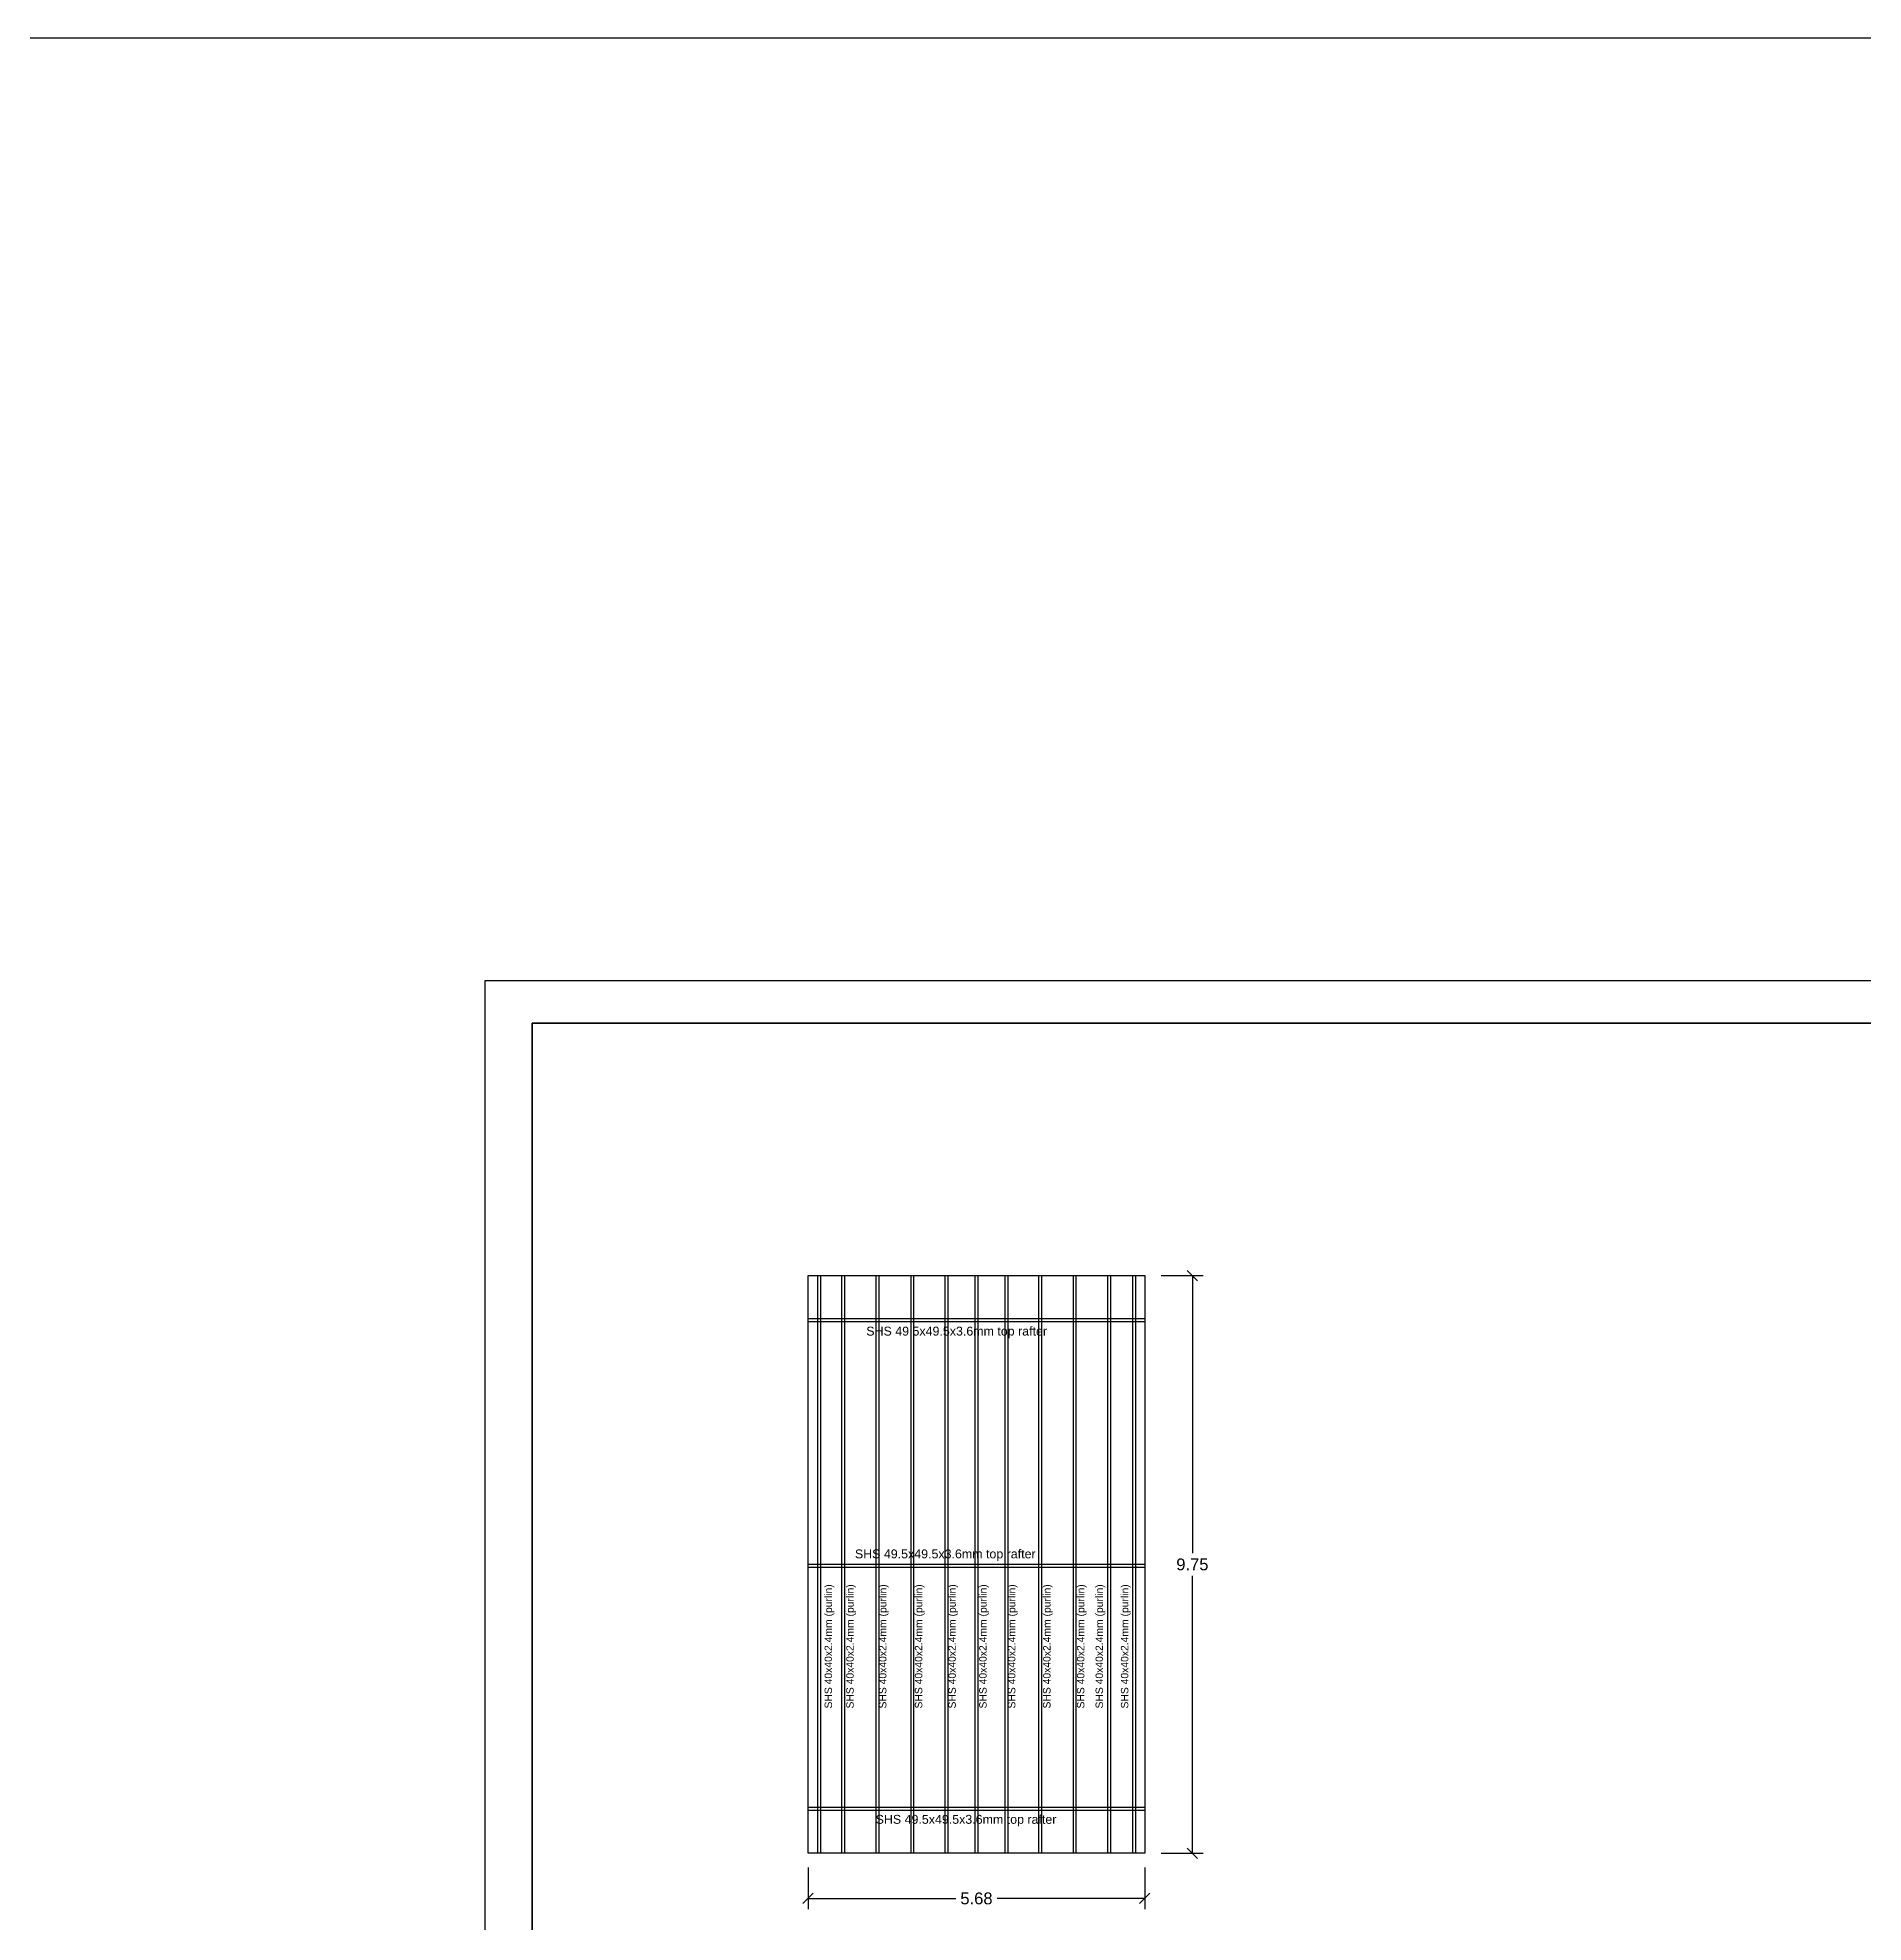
# Model space of a CAD drawing. Header units: metres. Extents: x 428 to 3974, y -4076 to 3914.
# Drawn here: x 1127.84 to 1158.65, y -379.71 to -347.9 of the extents above; entities that cross this region are included whole.
import ezdxf

# ---------------------------------------------------------------- set-up
doc = ezdxf.new("R2010")
doc.units = ezdxf.units.M
doc.header["$MEASUREMENT"] = 0
doc.header["$PDMODE"] = 2
doc.linetypes.add('CONTINOUS', pattern=[0])
for name, color, linetype in [('Dimension', 7, 'Continuous'), ('Frame', 7, 'Continuous'), ('Roof', 221, 'CONTINOUS'), ('trench', 7, 'Continuous'), ('wall', 150, 'Continuous'), ('window', 2, 'Continuous')]:
    doc.layers.add(name, color=color, linetype=linetype)
doc.styles.add('labor camp', font='arial.ttf')
doc.dimstyles.new('1@100', dxfattribs={"dimtxt": 0.2, "dimasz": 0.175, "dimexe": 0.18, "dimexo": 0.0625, "dimgap": 0.09, "dimtad": 0, "dimtih": 1, "dimtoh": 1, "dimzin": 0, "dimdsep": 46, "dimtxsty": 'labor camp', "dimblk": 'OBLIQUE', "dimcen": 0.09, "dimadec": 0, "dimazin": 0, "dimtfac": 1, "dimtofl": 0, "dimtmove": 1, "dimatfit": 3, "dimfxl": 0.525, "dimfxlon": 1, "dimtolj": 1, "dimtzin": 0, "dimarcsym": 0})

# ---------------------------------------------------------------- blocks, each defined once
blk = doc.blocks.new('_Oblique')
at = {"color": 0, "linetype": 'ByBlock', "lineweight": -2}
blk.add_line((-0.5, -0.5), (0.5, 0.5), dxfattribs=at)
blk = doc.blocks.new('*D186')
at = {"layer": 'Defpoints', "color": 0, "transparency": 16777216}
for p in [(1140.841, -378.542), (1146.525, -378.542), (1146.525, -379.305)]:
    blk.add_point(p, dxfattribs=at)
at = {"layer": 'window', "color": 0, "lineweight": -2, "transparency": 16777216}
for p, q in [((1140.841, -378.78), (1140.841, -379.485)), ((1146.525, -378.78), (1146.525, -379.485)), ((1140.841, -379.305), (1143.333, -379.305)), ((1146.525, -379.305), (1144.033, -379.305))]:
    blk.add_line(p, q, dxfattribs=at)
at = {"layer": 'window', "color": 0, "lineweight": -2, "transparency": 16777216, "xscale": 0.175, "yscale": 0.175, "zscale": 0.175, "rotation": 180}
blk.add_blockref('_Oblique', (1140.841, -379.305), dxfattribs=at)
at = {"layer": 'window', "color": 0, "lineweight": -2, "transparency": 16777216, "xscale": 0.175, "yscale": 0.175, "zscale": 0.175}
blk.add_blockref('_Oblique', (1146.525, -379.305), dxfattribs=at)
at = {"layer": 'window', "color": 0, "lineweight": 5, "transparency": 16777216, "insert": (1143.683, -379.305), "char_height": 0.2, "attachment_point": 5, "style": 'labor camp'}
blk.add_mtext('\\A1;5.68', dxfattribs=at)
blk = doc.blocks.new('*D187')
at = {"layer": 'Defpoints', "color": 0, "transparency": 16777216}
for p in [(1146.525, -368.792), (1146.525, -378.542), (1147.328, -378.542)]:
    blk.add_point(p, dxfattribs=at)
at = {"layer": 'window', "color": 0, "lineweight": -2, "transparency": 16777216}
for p, q in [((1146.803, -368.792), (1147.508, -368.792)), ((1147.328, -368.792), (1147.328, -373.475)), ((1147.328, -378.542), (1147.328, -373.859)), ((1146.803, -378.542), (1147.508, -378.542))]:
    blk.add_line(p, q, dxfattribs=at)
at = {"layer": 'window', "color": 0, "lineweight": -2, "transparency": 16777216, "xscale": 0.175, "yscale": 0.175, "zscale": 0.175}
for p, rotation in [((1147.328, -368.792), 90), ((1147.328, -378.542), 270)]:
    blk.add_blockref('_Oblique', p, dxfattribs=dict(at, rotation=rotation))
at = {"layer": 'window', "color": 0, "lineweight": 5, "transparency": 16777216, "insert": (1147.328, -373.667), "char_height": 0.2, "attachment_point": 5, "style": 'labor camp'}
blk.add_mtext('\\A1;9.75', dxfattribs=at)

msp = doc.modelspace()

# ---------------------------------------------------------------- linework, layer by layer
at = {"layer": 'Defpoints', "color": 3}
msp.add_lwpolyline([(1177.383, -393.516), (1177.383, -363.816), (1135.383, -363.816), (1135.383, -393.516)], close=True, dxfattribs=at)
at = {"layer": 'Frame', "color": 6, "linetype": 'Continuous', "lineweight": 35}
for p, q in [((1176.644, -364.528), (1136.183, -364.528)), ((1136.183, -364.528), (1136.183, -392.828))]:
    msp.add_line(p, q, dxfattribs=at)
at = {"layer": 'Roof', "color": 5, "lineweight": -2}
for p, q in [((1140.841, -368.792), (1146.525, -368.792)), ((1140.841, -378.542), (1140.841, -368.792)), ((1146.525, -368.792), (1146.525, -378.542)), ((1146.525, -378.542), (1140.841, -378.542))]:
    msp.add_line(p, q, dxfattribs=at)
at = {"layer": 'Roof'}
for p, q in [((1140.999, -368.792), (1140.999, -378.542)), ((1141.048, -368.792), (1141.048, -378.542)), ((1141.406, -368.792), (1141.406, -378.542)), ((1141.454, -368.792), (1141.454, -378.542)), ((1141.987, -368.792), (1141.987, -378.542)), ((1142.035, -368.792), (1142.035, -378.542)), ((1142.573, -368.792), (1142.573, -378.542)), ((1142.621, -368.792), (1142.621, -378.542)), ((1143.152, -368.792), (1143.152, -378.542)), ((1143.2, -368.792), (1143.2, -378.542)), ((1143.658, -368.792), (1143.658, -378.542)), ((1143.708, -368.792), (1143.708, -378.542)), ((1144.162, -368.792), (1144.162, -378.542)), ((1144.211, -368.792), (1144.211, -378.542)), ((1144.73, -368.792), (1144.73, -378.542)), ((1144.779, -368.792), (1144.779, -378.542)), ((1145.313, -368.792), (1145.313, -378.542)), ((1145.362, -368.792), (1145.362, -378.542)), ((1145.896, -368.792), (1145.896, -378.542)), ((1145.946, -368.792), (1145.946, -378.542)), ((1146.318, -368.792), (1146.318, -378.542)), ((1146.366, -368.792), (1146.366, -378.542))]:
    msp.add_line(p, q, dxfattribs=at)
at = {"layer": 'trench'}
msp.add_lwpolyline([(942.934, -347.896), (1189.471, -347.896), (1189.471, -410.459), (942.934, -410.459)], close=True, dxfattribs=at)
at = {"layer": 'wall', "color": 40}
for p, q in [((1140.841, -369.516), (1146.525, -369.516)), ((1140.841, -369.566), (1146.525, -369.566)), ((1146.525, -373.667), (1140.841, -373.667)), ((1146.525, -373.717), (1140.841, -373.717)), ((1146.525, -377.768), (1140.841, -377.768)), ((1146.525, -377.818), (1140.841, -377.818))]:
    msp.add_line(p, q, dxfattribs=at)

# ---------------------------------------------------------------- texts
at = {"layer": 'Dimension', "char_height": 0.15, "width": 3.4984, "attachment_point": 5, "style": 'labor camp'}
for insert in [(1143.349, -369.751), (1143.157, -373.511), (1143.507, -377.992)]:
    msp.add_mtext('SHS 49.5x49.5x3.6mm top rafter', dxfattribs=dict(at, insert=insert))
at = {"layer": 'Dimension', "char_height": 0.125, "width": 2.48036, "attachment_point": 5, "rotation": 90, "style": 'labor camp'}
for insert in [(1141.305, -375.05), (1141.671, -375.05), (1142.224, -375.05), (1142.829, -375.05), (1143.395, -375.05), (1143.915, -375.05), (1144.4, -375.05), (1144.994, -375.05), (1145.565, -375.05), (1145.879, -375.05), (1146.307, -375.05)]:
    msp.add_mtext('SHS 40x40x2.4mm (purlin)\\P ', dxfattribs=dict(at, insert=insert))

# ---------------------------------------------------------------- dimensions: what is measured, and where the dimension line sits
at = {"layer": 'window', "color": 0, "lineweight": 5}
dim = msp.add_linear_dim(base=(1147.328, -378.542), p1=(1146.525, -368.792), p2=(1146.525, -378.542), angle=90, dimstyle='1@100', dxfattribs=at)
dim.commit()
dim.dimension.update_dxf_attribs({"geometry": '*D187', "text_midpoint": (1147.328, -373.667)})
dim = msp.add_linear_dim(base=(1146.525, -379.305), p1=(1140.841, -378.542), p2=(1146.525, -378.542), dimstyle='1@100', dxfattribs=at)
dim.commit()
dim.dimension.update_dxf_attribs({"geometry": '*D186', "text_midpoint": (1143.683, -379.305)})

doc.saveas('drawing.dxf')
